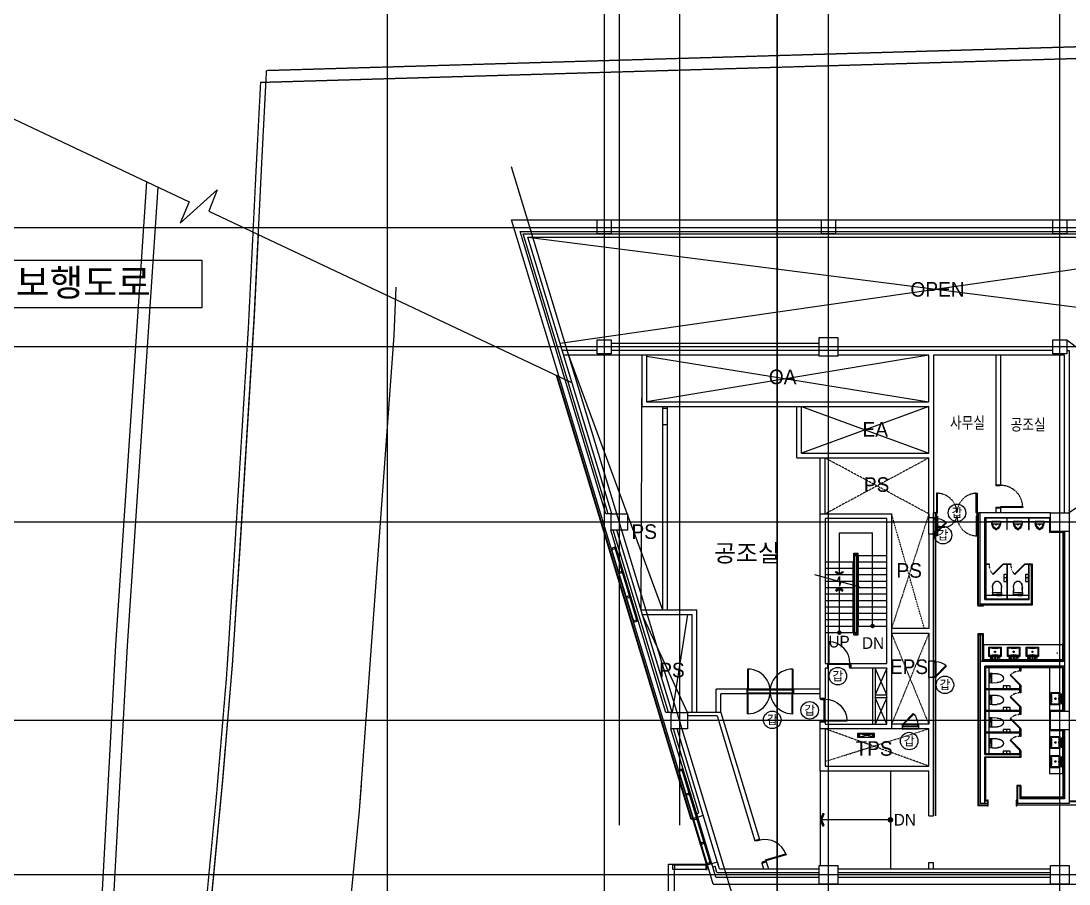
# Model space of a CAD drawing. Header units: metres. Extents: x 630750 to 860239, y 578133 to 726633.
# Drawn here: x 663824 to 708704, y 668810 to 705773 of the extents above; entities that cross this region are included whole.
import ezdxf
from ezdxf.enums import TextEntityAlignment as Align

# ---------------------------------------------------------------- set-up
doc = ezdxf.new("R2010")
doc.units = ezdxf.units.M
for name, pattern in [('DASHDOT', [25.4, 12.7, -6.35, 0, -6.35]), ('HID1', [0.375, 0.25, -0.125]), ('HIDDEN', [2, 1, -1]), ('HIDDEN-1', [1.4, 0.35, -0.7, 0.35]), ('SITE$0$ACAD$0$DASHED', [19.05, 12.7, -6.35]), ('SITE$0$PROPERTY', [37.5, 25, -2.5, 2.5, -2.5, 2.5, -2.5]), ('업무시설_xr-base$0$CONTINOUS', [0])]:
    doc.linetypes.add(name, pattern=pattern)
doc.layers.get('Defpoints').update_dxf_attribs({"color": 8})
doc.layers.add('A-CEN-1', color=1, linetype='Continuous', plot=False)
for name, color, linetype in [('A-CIRC', 6, 'Continuous'), ('A-CON', 2, 'Continuous'), ('A-DIM', 7, 'Continuous'), ('A-DOR', 4, 'Continuous'), ('A-ELE-9', 9, 'Continuous'), ('A-ETC-1', 7, 'Continuous'), ('A-ETC-ROAD-STRP', 251, 'Continuous'), ('A-HAT-1', 9, 'Continuous'), ('A-HAT-2', 8, 'Continuous'), ('A-STAIR', 4, 'Continuous'), ('A-STONE', 6, 'Continuous'), ('A-SYM1', 7, 'Continuous'), ('A-TXT', 3, 'Continuous'), ('A-TXT-M', 3, 'Continuous'), ('A-TXT-S', 3, 'Continuous'), ('A-WAL-BLK', 3, 'Continuous'), ('A-WAL-DW', 7, 'Continuous'), ('A-WALL-CONC', 2, 'Continuous'), ('A-WIN-GLASS', 4, 'Continuous'), ('AL', 4, 'Continuous'), ('CO-BATH', 6, 'Continuous'), ('DOR', 4, 'Continuous'), ('ELE9', 9, 'Continuous'), ('HYUN', 7, 'Continuous'), ('INT', 117, 'Continuous'), ('KUK-DOOR', 4, 'Continuous'), ('KUK-DOOR-FRAME', 4, 'Continuous'), ('KUK-TOILET-cubicle', 4, 'Continuous'), ('KUK-TOILET-equip', 5, 'Continuous'), ('KUK-TOILET-fu', 6, 'Continuous'), ('KUK-TOILET-wash', 6, 'Continuous'), ('KUK-WALL-DRYWALL', 4, 'Continuous'), ('KUK-WALL-FIN 1', 30, 'Continuous'), ('KUK-WALL-FIN2', 31, 'Continuous'), ('SITE$0$C-PROP', 72, 'SITE$0$ACAD$0$DASHED'), ('STL1', 4, 'Continuous'), ('z', 9, 'Continuous'), ('블럭', 7, 'Continuous'), ('통신트레이', 4, 'Continuous')]:
    doc.layers.add(name, color=color, linetype=linetype)
doc.layers.add('sol-land', color=8, linetype='Continuous', lineweight=25)
doc.styles.add('TEXT', font='')
doc.styles.add('돋움', font='')
doc.styles.get('TEXT').set_extended_font_data('DotumChe')
doc.styles.get('돋움').set_extended_font_data('Dotum')

# ---------------------------------------------------------------- blocks, each defined once
blk = doc.blocks.new('중간 단면 대지')
at = {"layer": 'A-ETC-ROAD-STRP', "ltscale": 1000}
for points in [[(878185, 348883), (874854, 349280), (876687, 366081), (877389, 382168), (878140, 395821), (879465, 415656)], [(878224, 349379), (875405, 349718), (877186, 366043), (877889, 382143), (878639, 395790), (879951, 415426)]]:
    blk.add_lwpolyline(points, dxfattribs=at)
at = {"layer": 'A-TXT-M'}
blk.add_lwpolyline([(866771, 412310), (881823, 412310), (881823, 410255), (866771, 410255)], close=True, dxfattribs=at)
at = {"layer": 'SITE$0$C-PROP', "color": 9, "linetype": 'SITE$0$PROPERTY'}
blk.add_lwpolyline([(940684, 422062), (884579, 420417), (884373, 416421), (884055, 409926), (883440, 399955), (883120, 394978), (882701, 390022), (882229, 385061), (881753, 380122), (881254, 375179), (880750, 370217), (880179, 365276), (879469, 359342), (878870, 354410), (878236, 349467), (877509, 344564), (876783, 339629), (927311, 324271)], dxfattribs=at)
at = {"layer": 'A-TXT-M', "style": '돋움'}
blk.add_text('20m 공공보행도로', height=1152, rotation=0, dxfattribs=at).set_placement((867611, 410767))
blk = doc.blocks.new('dor-1000x200conc')
at = {"layer": 'A-DOR'}
for p, q in [((30, 1140), (30, 200)), ((60, 1140), (30, 1140)), ((60, 1140), (60, 200)), ((30, 200), (60, 200))]:
    blk.add_line(p, q, dxfattribs=at)
for points in [[(0, 200), (0, 0), (30, 0), (30, 45), (45, 45), (45, 155), (30, 155), (30, 200)], [(1000, 200), (1000, 0), (970, 0), (970, 45), (955, 45), (955, 155), (970, 155), (970, 200)]]:
    blk.add_lwpolyline(points, close=True, dxfattribs=at)
blk.add_arc((30, 200), 940, 0, 88.1729, dxfattribs=at)
at = {"layer": 'DOR', "color": 9}
for points in [[(30, 200), (970, 200)], [(955, 155), (45, 155)]]:
    blk.add_lwpolyline(points, dxfattribs=at)
blk = doc.blocks.new('DOOR 01')
blk.add_lwpolyline([(-63, 1050, 0.387448), (-960, 150, 6.323281)], format="xyb")
for points in [[(-86, 150), (-86, 1050), (-40, 1050), (-40, 150)], [(-960, 150), (-960, 0), (-1000, 0), (-1000, 150)], [(0, 150), (0, 0), (-40, 0), (-40, 150)]]:
    blk.add_lwpolyline(points, close=True)
blk = doc.blocks.new('dor-700')
at = {"layer": 'A-DOR'}
for p, q in [((197, 553), (218, 574)), ((197, 553), (649, 102)), ((218, 574), (670, 123)), ((670, 123), (649, 102))]:
    blk.add_line(p, q, dxfattribs=at)
for points in [[(0, 123), (0, 3), (45, 3), (45, 78), (30, 78), (30, 123)], [(700, 123), (700, 3), (655, 3), (655, 78), (670, 78), (670, 123)]]:
    blk.add_lwpolyline(points, close=True, dxfattribs=at)
blk.add_arc((715, 104), 686, 139.1042, 178.3732, dxfattribs=at)
at = {"layer": 'DOR', "color": 9}
for points in [[(30, 123), (627, 123)], [(45, 78), (655, 78)], [(45, 3), (655, 3)]]:
    blk.add_lwpolyline(points, dxfattribs=at)
blk = doc.blocks.new('TO')
at = {"layer": 'KUK-TOILET-fu'}
for p, q in [((-380183, 185922), (-379979, 185866)), ((-380182, 185919), (-379978, 185863)), ((-379979, 185866), (-379857, 185829)), ((-379900, 185827), (-379953, 185654)), ((-379914, 185642), (-379857, 185829)), ((-379888, 185833), (-379859, 185825)), ((-380093, 185491), (-380293, 185558)), ((-380090, 185493), (-380290, 185560)), ((-380093, 185491), (-379971, 185454)), ((-380005, 185480), (-379953, 185654)), ((-379999, 185468), (-379970, 185459)), ((-379914, 185642), (-379971, 185454))]:
    blk.add_line(p, q, dxfattribs=at)
for centre, radius, start, end in [((-380366, 185779), 143, 163.12, 203.8257), ((-380364, 185778), 140, 163.12, 203.8257), ((-380366, 185779), 143, 122.4143, 163.12), ((-380364, 185778), 140, 122.4143, 163.12), ((-380304, 185682), 258, 87.3334, 122.4143), ((-380302, 185681), 255, 87.3334, 122.4143), ((-380316, 185437), 503, 74.6507, 87.3334), ((-380314, 185437), 500, 74.6507, 87.3334), ((-383595, 186759), 3736, 343.12, 345.9346), ((-379982, 185854), 13, 71.7775, 74.6507), ((-379980, 185853), 10, 345.9346, 74.6507), ((-379891, 185824), 10, 73.12, 163.12), ((-380261, 185825), 258, 203.8257, 238.9066), ((-380259, 185825), 255, 203.8257, 238.9066), ((-380134, 186035), 503, 238.9066, 251.5893), ((-380132, 186035), 500, 238.9066, 251.5893), ((-380089, 185504), 13, 251.5893, 254.4625), ((-380087, 185503), 10, 251.5893, 340.3054), ((-383595, 186759), 3736, 340.3054, 343.12), ((-379996, 185477), 10, 163.12, 253.12)]:
    blk.add_arc(centre, radius, start, end, dxfattribs=at)
blk = doc.blocks.new('TO2')
at = {"layer": 'KUK-TOILET-fu'}
for p, q in [((-383176, 186200), (-383176, 186580)), ((-383176, 186580), (-383107, 186573)), ((-383163, 186560), (-383176, 186560)), ((-383163, 186220), (-383163, 186560)), ((-383054, 186524), (-383087, 186524)), ((-383054, 186255), (-383087, 186255)), ((-383044, 186562), (-383067, 186562)), ((-383061, 186405), (-383061, 186375)), ((-383055, 186411), (-383052, 186411)), ((-383055, 186369), (-383052, 186369)), ((-383163, 186220), (-383176, 186220)), ((-383176, 186200), (-383107, 186206)), ((-383044, 186217), (-383067, 186217))]:
    blk.add_line(p, q, dxfattribs=at)
for centre, radius, start, end in [((-383127, 186222), 352, 33.7785, 86.7014), ((-383127, 186558), 352, 273.2986, 326.2215), ((-383067, 186542), 20, 90, 178.5039), ((-377227, 186505), 5860, 179.6271, 181.1233), ((-377227, 186275), 5860, 178.8767, 180.3729), ((-383055, 186405), 6, 90, 180), ((-383055, 186375), 6, 180, 270), ((-383054, 186424), 100, 70.2929, 90), ((-383054, 186355), 100, 270, 289.7071), ((-383052, 186390), 21, 270, 90), ((-383044, 186512), 50, 74.0732, 90), ((-383127, 186222), 315, 33.7785, 70.2929), ((-383127, 186558), 315, 289.7071, 326.2215), ((-382876, 186390), 13, 0, 33.7785), ((-382876, 186390), 13, 326.2215, 0), ((-382876, 186390), 50, 0, 33.7785), ((-382876, 186390), 50, 326.2215, 0), ((-383067, 186237), 20, 181.4961, 270), ((-383044, 186267), 50, 270, 285.9268)]:
    blk.add_arc(centre, radius, start, end, dxfattribs=at)
blk = doc.blocks.new('B-101')
at = {"layer": 'CO-BATH', "color": 251}
for p, q in [((-45, 0), (45, 0)), ((0, 45), (0, -45))]:
    blk.add_line(p, q, dxfattribs=at)
at = {"layer": 'CO-BATH'}
blk.add_lwpolyline([(10, 195), (262, 195), (262, -200), (-262, -200), (-262, 195), (-10, 195)], dxfattribs=at)
at = {"layer": 'CO-BATH', "color": 8}
blk.add_lwpolyline([(10, 165), (232, 165), (232, -170), (-232, -170), (-232, 165), (-10, 165)], dxfattribs=at)
for points in [[(-105, 250), (-205, 250), (-205, 270), (-105, 270)], [(-10, 265), (-10, 128), (10, 128), (10, 265)], [(105, 250), (205, 250), (205, 270), (105, 270)]]:
    blk.add_lwpolyline(points, close=True, dxfattribs=at)
for radius in [25, 20]:
    blk.add_circle((0, 0), radius, dxfattribs=at)
at = {"layer": 'CO-BATH', "color": 251}
for centre, radius, start, end in [((0, 1502), 1362, 260.174, 269.5794), ((-110, 260), 25, 203.5782, 156.4218), ((-110, 260), 22, 207.0357, 152.9643), ((0, 260), 25, 293.5782, 246.4218), ((0, 260), 22, 297.0357, 242.9643), ((0, 1502), 1362, 270.4206, 279.826), ((110, 260), 25, 23.5782, 336.4218), ((110, 260), 22, 27.0357, 332.9643), ((0, -1507), 1362, 80.174, 99.826)]:
    blk.add_arc(centre, radius, start, end, dxfattribs=at)
at = {"layer": 'CO-BATH', "color": 8}
for centre, start, end in [((-110, 260), 199.4712, 160.5288), ((0, 260), 289.4712, 250.5288), ((110, 260), 19.4712, 340.5288)]:
    blk.add_arc(centre, 30, start, end, dxfattribs=at)
blk = doc.blocks.new('door_1800_3')
at = {"layer": 'A-DOR'}
for p, q in [((754409, 467845), (754409, 466990)), ((754439, 467845), (754439, 466990)), ((756319, 467845), (756319, 466990)), ((756349, 467845), (756349, 466990)), ((754409, 466990), (754439, 466990)), ((754409, 466790), (754439, 466790)), ((754409, 465935), (754409, 466790)), ((754439, 465935), (754439, 466790)), ((756319, 466990), (756349, 466990)), ((756319, 465935), (756319, 466790)), ((756319, 466790), (756349, 466790)), ((756349, 465935), (756349, 466790))]:
    blk.add_line(p, q, dxfattribs=at)
for points in [[(754379, 466990), (754379, 466790), (754409, 466790), (754409, 466835), (754424, 466835), (754424, 466945), (754409, 466945), (754409, 466990)], [(756379, 466990), (756379, 466790), (756349, 466790), (756349, 466835), (756334, 466835), (756334, 466945), (756349, 466945), (756349, 466990)]]:
    blk.add_lwpolyline(points, close=True, dxfattribs=at)
for centre, start, end in [((754424, 466890), 269.1, 90.9), ((756334, 466890), 89.1, 270.9)]:
    blk.add_arc(centre, 955, start, end, dxfattribs=at)
at = {"layer": 'ELE9'}
for p, q in [((756349, 466945), (754409, 466945)), ((754409, 466835), (756349, 466835))]:
    blk.add_line(p, q, dxfattribs=at)

msp = doc.modelspace()

# ---------------------------------------------------------------- hatches: boundary and pattern name
at = {"layer": 'A-ETC-1'}
msp.add_hatch(color=256, dxfattribs=at).paths.add_polyline_path([(698162.4, 671290.9), (698212.5, 671311), (698112.6, 671560.9), (698212.5, 671810.8), (698162.4, 671830.9), (698054.4, 671560.9)])
at = {"layer": 'A-SYM1'}
for points in [[(698703.1, 682145.6), (698729.8, 682191.8), (698868.3, 682111.8), (699006.9, 682191.8), (699033.6, 682145.6), (698868.3, 682050.2)], [(698703.1, 681404.8), (698729.8, 681358.6), (698868.3, 681438.6), (699006.9, 681358.6), (699033.6, 681404.8), (698868.3, 681500.2)]]:
    msp.add_hatch(color=7, dxfattribs=at).paths.add_polyline_path(points)
h = msp.add_hatch(color=7, dxfattribs=at)
edge = h.paths.add_edge_path()
edge.add_arc((700290.4, 679860.2), 96, 450, 630)
edge.add_arc((700290.4, 679860.2), 96, 630, 810)
h = msp.add_hatch(color=7, dxfattribs=at)
edge = h.paths.add_edge_path()
edge.add_arc((698868.3, 679575.2), 96, 450, 630)
edge.add_arc((698868.3, 679575.2), 96, 630, 810)

# ---------------------------------------------------------------- linework, layer by layer
at = {"layer": 'A-CEN-1', "linetype": 'Continuous'}
for p, q in [((679504.4, 706258.8, 0), (679504.4, 627125.8, 0)), ((688804.4, 706258.8, 0), (688804.4, 632129.2, 0)), ((689442.5, 706258.8, 0), (689442.5, 671328.7, 0)), ((692021.7, 706258.8, 0), (692021.7, 671328.7, 0)), ((696204.4, 706258.8, 0), (696204.4, 636401.2, 0)), ((684820.9, 699540.9, 0), (695233.8, 665224.8, 0)), ((795684.4, 691810.2, 0), (657202.6, 691810.2, 0)), ((795684.4, 684310.2, 0), (657202.6, 684310.2, 0)), ((795684.4, 675810.2, 0), (657202.6, 675810.2, 0)), ((795684.4, 669210.2, 0), (657202.6, 669210.2, 0))]:
    msp.add_line(p, q, dxfattribs=at)
at = {"layer": 'A-CEN-1', "linetype": 'Continuous', "ltscale": 0.1}
for p, q in [((696204.4, 666210.3, 0), (696204.4, 706258.9, 0)), ((698404.4, 666210.2, 0), (698404.4, 706258.8, 0)), ((708304.4, 666210.3, 0), (708304.4, 706258.8, 0)), ((727704.4, 696910.2, 0), (657202.6, 696910.2, 0))]:
    msp.add_line(p, q, dxfattribs=at)
at = {"layer": 'A-CIRC'}
for p, q in [((698054.4, 673660.2, 0), (698054.4, 669610.2, 0)), ((701054.4, 673660.2, 0), (701054.4, 669460.2, 0))]:
    msp.add_line(p, q, dxfattribs=at)
at = {"layer": 'A-CON', "ltscale": 3}
for p, q in [((692613.4, 671622.5, 0), (684833.8, 697260.2, 0)), ((688866.2, 684660.3, 0), (685194.6, 696760.2, 0)), ((689092.5, 684660.3, 0), (688866.2, 684660.3, 0)), ((691445.4, 676160.3, 0), (689078.6, 683960.3, 0)), ((689092.5, 683960.3, 0), (689078.6, 683960.3, 0)), ((691671.7, 676160.3, 0), (691445.4, 676160.3, 0)), ((692804.8, 671680.5, 0), (691657.8, 675460.3, 0)), ((691657.8, 675460.3, 0), (691671.7, 675460.3, 0)), ((693409.7, 669687, 0), (693218.3, 669628.9, 0)), ((693466.8, 668810.2, 0), (693218.3, 669628.9, 0)), ((693584.7, 669110.2, 0), (693409.7, 669687, 0))]:
    msp.add_line(p, q, dxfattribs=at)
at = {"layer": 'A-CON'}
msp.add_line((692613.4, 671622.5, 0), (692804.8, 671680.5, 0), dxfattribs=at)
at = {"layer": 'A-CON', "elevation": 0}
for points in [[(688504.4, 697260.2), (689104.4, 697260.2), (689104.4, 696660.2), (688504.4, 696660.2)], [(698104.4, 697260.2), (698704.4, 697260.2), (698704.4, 696660.2), (698104.4, 696660.2)], [(708004.4, 697260.2), (708604.4, 697260.2), (708604.4, 696660.2), (708004.4, 696660.2)], [(688504.4, 692110.2), (689104.4, 692110.2), (689104.4, 691510.2), (688504.4, 691510.2)], [(698004.4, 692210.2), (698804.4, 692210.2), (698804.4, 691410.2), (698004.4, 691410.2)], [(708004.4, 692110.2), (708604.4, 692110.2), (708604.4, 691510.2), (708004.4, 691510.2)], [(689092.5, 684660.3), (689792.5, 684660.3), (689792.5, 683960.3), (689092.5, 683960.3)], [(707904.4, 684710.2), (708704.4, 684710.2), (708704.4, 683910.2), (707904.4, 683910.2)], [(691671.7, 676160.3), (692371.7, 676160.3), (692371.7, 675460.3), (691671.7, 675460.3)], [(707904.4, 676210.2), (708704.4, 676210.2), (708704.4, 675410.2), (707904.4, 675410.2)], [(698004.4, 669610.2), (698804.4, 669610.2), (698804.4, 668810.2), (698004.4, 668810.2)], [(707904.4, 669610.2), (708704.4, 669610.2), (708704.4, 668810.2), (707904.4, 668810.2)]]:
    msp.add_lwpolyline(points, close=True, dxfattribs=at)
at = {"layer": 'A-DIM', "elevation": 0}
msp.add_lwpolyline([(638250, 713518.2), (671021.4, 698027.4), (670646.6, 697115.1), (672227.8, 698547.1), (671864.7, 697628.8), (687368.2, 690300.4)], dxfattribs=at)
at = {"layer": 'A-ELE-9'}
for p, q in [((702704.4, 683796.2), (702704.4, 684496.2)), ((702704.4, 678360.2, 0), (702704.4, 677660.2, 0)), ((702704.4, 677660.2), (702704.4, 678360.2)), ((696874.4, 677160.2, 0), (694934.4, 677160.2, 0)), ((696874.4, 676960.2, 0), (694934.4, 676960.2, 0)), ((701554.4, 675460.2), (702254.4, 675460.2)), ((693700.2, 669590.5, 0), (693044, 671753.1, 0))]:
    msp.add_line(p, q, dxfattribs=at)
at = {"layer": 'A-ETC-1'}
msp.add_line((701054.4, 671560.2, 0), (698054.4, 671560.2, 0), dxfattribs=at)
at = {"layer": 'A-ETC-1', "elevation": 0}
msp.add_lwpolyline([(698162.4, 671290.2), (698212.5, 671310.3), (698112.6, 671560.2), (698212.5, 671810.2), (698162.4, 671830.2), (698054.4, 671560.2)], close=True, dxfattribs=at)
at = {"layer": 'A-ETC-1', "const_width": 120, "elevation": 0}
msp.add_lwpolyline([(701045.9, 671619.6, 1), (701062.9, 671500.8, 1)], format="xyb", close=True, dxfattribs=at)
at = {"layer": 'A-HAT-1', "color": 8}
for p, q in [((685531.7, 696510.2, 0), (718480.4, 692310.2, 0)), ((718480.4, 696510.2, 0), (686912.3, 691960.2, 0)), ((708604.4, 692110.2, 0), (718454.4, 684710.2, 0)), ((698004.4, 691960.2, 0), (689104.4, 691960.2, 0)), ((718454.4, 691310.2, 0), (708704.4, 684710.2, 0)), ((700904.4, 678060.3, 0), (700404.4, 676920.3, 0)), ((700904.4, 676920.3, 0), (700404.4, 678060.3, 0)), ((700904.4, 676800.3, 0), (700404.4, 675660.3, 0)), ((700904.4, 675660.3, 0), (700404.4, 676800.3, 0))]:
    msp.add_line(p, q, dxfattribs=at)
at = {"layer": 'A-HAT-1', "ltscale": 3}
for p, q in [((702704.4, 691460.2, 0), (690604.4, 689460.2, 0)), ((690604.4, 691410.2, 0), (702704.4, 689460.2, 0)), ((702704.4, 689260.2, 0), (697254.6, 687260.2, 0)), ((697254.6, 689260.2, 0), (702704.4, 687260.2, 0))]:
    msp.add_line(p, q, dxfattribs=at)
at = {"layer": 'A-HAT-1', "color": 8, "linetype": 'HIDDEN-1'}
for p, q in [((702704.4, 687060.2, 0), (698254.4, 684660.2, 0)), ((702704.4, 684660.2, 0), (698254.4, 687060.2, 0)), ((702704.4, 673860.2, 0), (698254.4, 675460.2, 0)), ((698254.4, 674060.2, 0), (702704.4, 675460.2, 0))]:
    msp.add_line(p, q, dxfattribs=at)
at = {"layer": 'A-HAT-1', "color": 8, "elevation": 0}
for points in [[(687272.9, 691460.2), (691292.5, 680560.3)], [(690404.4, 691460.2), (690371.5, 680560.3)], [(692371.7, 676160.3), (690432.2, 680360.3)], [(692371.7, 680360.3), (691706.7, 676160.3)]]:
    msp.add_lwpolyline(points, dxfattribs=at)
at = {"layer": 'A-HAT-1', "color": 8, "linetype": 'HIDDEN-1', "elevation": 0}
for points in [[(702704.4, 684660.2), (701104.4, 679760.2)], [(702504.4, 679760.2), (701104.4, 684660.2)], [(702704.4, 679560.2), (701104.4, 675660.2)], [(702704.4, 675660.2), (701104.4, 679560.2)]]:
    msp.add_lwpolyline(points, dxfattribs=at)
at = {"layer": 'A-STAIR'}
for p, q in [((699484.3, 682985.2, 0), (699674.3, 682985.2, 0)), ((699484.3, 679485.2, 0), (699484.3, 682985.2, 0)), ((699534.3, 682935.2, 0), (699624.3, 682935.2, 0)), ((699534.3, 679535.2, 0), (699534.3, 682935.2, 0)), ((699534.3, 682885.2, 0), (699624.3, 682885.2, 0)), ((699624.3, 679535.2, 0), (699624.3, 682935.2, 0)), ((699674.3, 679485.2, 0), (699674.3, 682985.2, 0)), ((699674.3, 682885.2, 0), (700886.4, 682885.2, 0)), ((699694.3, 679860.2, 0), (699694.3, 682885.2, 0)), ((698272.4, 682610.2, 0), (699484.3, 682610.2, 0)), ((698272.4, 682335.2, 0), (699464.3, 682335.2, 0)), ((699464.3, 679585.2, 0), (699464.3, 682610.2, 0)), ((699694.3, 682610.2, 0), (700886.4, 682610.2, 0)), ((699694.3, 682335.2, 0), (700886.4, 682335.2, 0)), ((698272.4, 682060.2, 0), (699464.3, 682060.2, 0)), ((698272.4, 681785.2, 0), (699464.3, 681785.2, 0)), ((699694.3, 682060.2, 0), (700886.4, 682060.2, 0)), ((699694.3, 681785.2, 0), (700886.4, 681785.2, 0)), ((698272.4, 681510.2, 0), (699464.3, 681510.2, 0)), ((699694.3, 681510.2, 0), (700886.4, 681510.2, 0)), ((698272.4, 681235.2, 0), (699464.3, 681235.2, 0)), ((698272.4, 680960.2, 0), (699464.3, 680960.2, 0)), ((699694.3, 681235.2, 0), (700886.4, 681235.2, 0)), ((699694.3, 680960.2, 0), (700886.4, 680960.2, 0)), ((698272.4, 680685.2, 0), (699464.3, 680685.2, 0)), ((698272.4, 680410.2, 0), (699464.3, 680410.2, 0)), ((699694.3, 680685.2, 0), (700886.4, 680685.2, 0)), ((699694.3, 680410.2, 0), (700886.4, 680410.2, 0)), ((698272.4, 680135.2, 0), (699464.3, 680135.2, 0)), ((699694.3, 680135.2, 0), (700886.4, 680135.2, 0)), ((698272.4, 679860.2, 0), (699464.3, 679860.2, 0)), ((698272.4, 679585.2, 0), (699464.3, 679585.2, 0)), ((699464.3, 679585.2, 0), (699484.3, 679585.2, 0)), ((699484.3, 679485.2, 0), (699674.3, 679485.2, 0)), ((699534.3, 679585.2, 0), (699624.3, 679585.2, 0)), ((699534.3, 679535.2, 0), (699624.3, 679535.2, 0)), ((699674.3, 679860.2, 0), (699694.3, 679860.2, 0)), ((699694.3, 679860.2, 0), (700886.4, 679860.2, 0))]:
    msp.add_line(p, q, dxfattribs=at)
at = {"layer": 'A-STONE', "ltscale": 3}
for p, q in [((692523.5, 671574.3, 0), (686753, 690591.2, 0)), ((692543.5, 671611.7, 0), (686789.6, 690573.9, 0)), ((692614.4, 671601.9, 0), (692523.5, 671574.3, 0)), ((692605.7, 671630.6, 0), (692543.5, 671611.7, 0)), ((692614.4, 671601.9, 0), (692605.7, 671630.6, 0))]:
    msp.add_line(p, q, dxfattribs=at)
at = {"layer": 'A-SYM1', "color": 7}
for p, q in [((698868.3, 682050.2, 0), (698868.4, 683855.2, 0)), ((698868.4, 683855.2, 0), (700290.4, 683855.2, 0)), ((700290.4, 679860.2, 0), (700290.4, 683855.2, 0)), ((698868.3, 679575.2, 0), (698868.3, 681500.2, 0))]:
    msp.add_line(p, q, dxfattribs=at)
at = {"layer": 'A-SYM1', "color": 7, "elevation": 0}
for points in [[(698729.8, 682191.8), (698868.3, 682111.8), (699006.9, 682191.8), (699033.6, 682145.6), (698868.3, 682050.2), (698703.1, 682145.6)], [(698729.8, 681358.6), (698868.3, 681438.6), (699006.9, 681358.6), (699033.6, 681404.8), (698868.3, 681500.2), (698703.1, 681404.8)]]:
    msp.add_lwpolyline(points, close=True, dxfattribs=at)
msp.add_lwpolyline([(697798.8, 682061.8), (698792.7, 681795.5), (698868.3, 681983.9), (698868.3, 681566.6), (698943.9, 681755), (699711.7, 681549.2)], dxfattribs=at)
at = {"layer": 'A-WAL-BLK'}
for p, q in [((685329.4, 696660.2, 0), (717904.4, 696660.2, 0)), ((688970.7, 684660.3, 0), (685329.4, 696660.2, 0)), ((685531.7, 696510.2, 0), (718604.4, 696510.2, 0)), ((689127.4, 684660.3, 0), (685531.7, 696510.2, 0)), ((688504.4, 691660.2, 0), (687003.4, 691660.2, 0)), ((708004.4, 691660.2, 0), (689104.4, 691660.2, 0)), ((708604.4, 691660.2, 0), (708704.4, 691660.2, 0)), ((708704.4, 691660.2, 0), (708704.4, 684710.2, 0)), ((698004.4, 691460.2, 0), (687064, 691460.2, 0)), ((690404.4, 691460.2, 0), (690404.4, 689260.2, 0)), ((690604.4, 691460.2, 0), (690604.4, 689460.2, 0)), ((702704.4, 691460.2, 0), (698804.4, 691460.2, 0)), ((702704.4, 689460.2, 0), (702704.4, 691460.2, 0)), ((702704.4, 689460.2, 0), (702704.4, 691460.2, 0)), ((702904.4, 691460.2, 0), (702904.4, 684710.2, 0)), ((708504.4, 691460.2, 0), (702904.4, 691460.2, 0)), ((702904.4, 691460.2, 0), (702904.4, 684710.2, 0)), ((705584.4, 686260.2, 0), (705584.4, 691460.2, 0)), ((705584.4, 686260.2, 0), (705584.4, 691460.2, 0)), ((705784.4, 685910.2, 0), (705784.4, 691460.2, 0)), ((705784.4, 685910.2, 0), (705784.4, 691460.2, 0)), ((708504.4, 684710.2, 0), (708504.4, 691460.2, 0)), ((690604.4, 689460.2, 0), (702704.4, 689460.2, 0)), ((690404.4, 689260.2, 0), (702704.4, 689260.2, 0)), ((691292.5, 689260.2, 0), (691292.5, 680560.3, 0)), ((691492.5, 689177.8, 0), (691292.5, 689177.8, 0)), ((691492.5, 689260.2, 0), (691492.5, 683960.3, 0)), ((697054.6, 687060.2, 0), (697054.6, 689260.2, 0)), ((697254.6, 687260.2, 0), (697254.6, 689260.2, 0)), ((702704.4, 687260.2, 0), (702704.4, 689260.2, 0)), ((702704.4, 687260.2, 0), (702704.4, 689260.2, 0)), ((691492.5, 688477.8, 0), (691292.5, 688477.8, 0)), ((697254.6, 687260.2, 0), (702704.4, 687260.2, 0)), ((697054.6, 687060.2, 0), (702704.4, 687060.2, 0)), ((698054.4, 684660.2, 0), (698054.4, 687060.2, 0)), ((698254.4, 684660.2, 0), (698254.4, 687060.2, 0)), ((702704.4, 684510.2, 0), (702704.4, 687060.2, 0)), ((702704.4, 684510.2, 0), (702704.4, 687060.2, 0)), ((705584.4, 685870.2, 0), (705584.4, 686260.2, 0)), ((705584.4, 685870.2, 0), (705584.4, 686260.2, 0)), ((705584.4, 684710.2, 0), (705584.4, 684950.2, 0)), ((705584.4, 684710.2, 0), (705584.4, 684940.2, 0)), ((705784.4, 684710.2, 0), (705784.4, 684940.2, 0)), ((702704.4, 684660.2, 0), (702704.4, 684496.2, 0)), ((702904.4, 684496.2, 0), (702904.4, 684710.2, 0)), ((707904.4, 684710.2, 0), (704829.4, 684710.2)), ((704904.4, 680790.2), (704904.4, 684710.2)), ((705104.4, 684510.2, 0), (707904.4, 684510.2, 0)), ((705104.4, 680990.2), (705104.4, 684510.2)), ((691549.9, 676160.3, 0), (689183.1, 683960.3, 0)), ((691706.7, 676160.3, 0), (689339.8, 683960.3, 0)), ((691492.5, 683960.3, 0), (691492.5, 680560.3, 0)), ((702704.4, 683796.2, 0), (702704.4, 679760.2, 0)), ((702904.4, 678360.2, 0), (702904.4, 683796.2, 0)), ((708504.4, 683910.2, 0), (708504.4, 678340.3, 0)), ((708704.4, 683910.2, 0), (708704.4, 676210.2, 0)), ((706994.4, 680990.2), (706994.4, 682490.2)), ((706994.4, 682490.2), (707094.4, 682490.2)), ((707094.4, 680790.2), (707094.4, 682490.2)), ((705104.4, 680990.2), (706994.4, 680990.2)), ((690371.5, 680560.3, 0), (692771.7, 680560.3, 0)), ((692771.7, 676160.3, 0), (692771.7, 680560.3, 0)), ((707094.4, 680790.2), (704904.4, 680790.2)), ((690432.2, 680360.3, 0), (692571.7, 680360.3, 0)), ((692571.7, 676160.3, 0), (692571.7, 680360.3, 0)), ((702704.4, 679760.2, 0), (701104.4, 679760.2, 0)), ((701104.4, 679560.2, 0), (702704.4, 679560.2, 0)), ((702704.4, 679560.2, 0), (702704.4, 678360.2, 0)), ((704904.4, 679500.2), (704904.4, 672260.2)), ((705004.4, 679500.2), (704904.4, 679500.2)), ((705004.4, 679500.2), (704904.4, 679500.2)), ((705004.4, 678340.3), (705004.4, 679500.2)), ((702904.4, 678360.2, 0), (702704.4, 678360.2, 0)), ((708504.4, 678340.3), (704904.4, 678340.3)), ((705104.4, 674355.3), (705104.4, 678140.3)), ((708504.4, 678140.3), (705104.4, 678140.3)), ((708504.4, 678340.3, 0), (708504.4, 676210.2, 0)), ((702704.4, 677660.2, 0), (702704.4, 675660.2, 0)), ((702904.4, 677660.2, 0), (702704.4, 677660.2, 0)), ((702904.4, 671735.2, 0), (702904.4, 677660.2, 0)), ((692856.9, 671853.1, 0), (691762.3, 675460.3, 0)), ((693044, 671753.1, 0), (691919.1, 675460.3, 0)), ((698054.4, 673660.2, 0), (698054.4, 675460.2, 0)), ((698054.4, 673660.2, 0), (698054.4, 675460.2, 0)), ((698254.4, 675460.2, 0), (698254.4, 673860.2, 0)), ((698254.4, 675460.2, 0), (698254.4, 673860.2, 0)), ((702704.4, 675660.2, 0), (701104.4, 675660.2, 0)), ((702704.4, 675660.2), (701104.4, 675660.2)), ((702704.4, 675460.2, 0), (701104.4, 675460.2, 0)), ((702704.4, 675460.2), (701104.4, 675460.2)), ((702704.4, 673860.2, 0), (702704.4, 675460.2, 0)), ((708504.4, 675410.2, 0), (708504.4, 672460.2, 0)), ((708704.4, 675410.2, 0), (708704.4, 672260.2, 0)), ((705104.4, 674355.3), (706604.4, 674355.3)), ((705104.4, 672260.2), (705104.4, 674255.3)), ((705104.4, 674255.3), (706604.4, 674255.3)), ((706604.4, 674355.3), (706604.4, 674255.3)), ((698054.4, 673660.2, 0), (700829.4, 673660.2, 0)), ((698254.4, 673860.2, 0), (700829.4, 673860.2, 0)), ((700829.4, 673860.2, 0), (702704.4, 673860.2, 0)), ((700829.4, 673660.2, 0), (702704.4, 673660.2, 0)), ((702704.4, 671735.2, 0), (702704.4, 673660.2, 0)), ((706504.4, 672995.3), (706504.4, 672260.2)), ((706604.4, 672995.3), (706504.4, 672995.3)), ((706604.4, 672995.3), (706604.4, 672460.2)), ((705214.4, 672360.2), (705104.4, 672360.2)), ((708504.4, 672460.2), (706604.4, 672460.2)), ((705214.4, 672260.2), (704904.4, 672260.2)), ((708704.4, 672260.2), (706504.4, 672260.2)), ((692761.2, 671824.1, 0), (692856.9, 671853.1, 0)), ((692804.8, 671680.5, 0), (693044, 671753.1, 0)), ((702703.8, 671735.2, 0), (702904.4, 671735.2, 0)), ((693409.7, 669687, 0), (693649, 669759.6, 0)), ((693739.8, 669460.2, 0), (693649, 669759.6, 0)), ((702703.8, 669735.2, 0), (702904.4, 669735.2, 0)), ((702704.4, 669460.2, 0), (702704.4, 669735.2, 0)), ((702904.4, 669460.2, 0), (702904.4, 669735.2, 0)), ((693453.3, 669543.5, 0), (693549, 669572.5, 0)), ((693628.6, 669310.2, 0), (693549, 669572.5, 0)), ((693628.5, 669310.2, 0), (698004.4, 669310.2, 0)), ((693739.8, 669460.2, 0), (698004.4, 669460.2, 0)), ((698804.4, 669460.2, 0), (707904.4, 669460.2, 0)), ((698804.4, 669310.2, 0), (707904.4, 669310.2, 0))]:
    msp.add_line(p, q, dxfattribs=at)
for points in [[(702904.4, 684496.2), (702704.4, 684496.2)], [(703004.4, 684710.2), (702904.4, 684710.2)], [(702904.4, 683796.2), (702704.4, 683796.2)], [(701554.4, 675660.2), (701554.4, 675460.2)], [(702254.4, 675660.2), (702254.4, 675460.2)]]:
    msp.add_lwpolyline(points, dxfattribs=at)
at = {"layer": 'A-WAL-DW'}
for p, q in [((700284.4, 678060.3, 0), (700284.4, 675660.3, 0)), ((700404.4, 678060.3, 0), (700404.4, 675660.3, 0)), ((700404.4, 676920.3, 0), (700904.4, 676920.3, 0)), ((700404.4, 676800.3, 0), (700904.4, 676800.3, 0)), ((693796.7, 676160.3, 0), (692371.7, 676160.3, 0)), ((693633.2, 676010.3, 0), (692371.7, 676010.3, 0)), ((693633.2, 676010.3, 0), (695255.4, 670664.5, 0)), ((693796.7, 676160.3, 0), (695446.8, 670722.6, 0)), ((695446.8, 670722.6, 0), (695255.4, 670664.5, 0)), ((695737.2, 669765.6, 0), (695545.8, 669707.6, 0)), ((695545.8, 669707.6, 0), (695620.8, 669460.2, 0)), ((695737.2, 669765.6, 0), (695829.8, 669460.2, 0))]:
    msp.add_line(p, q, dxfattribs=at)
at = {"layer": 'A-WALL-CONC'}
for p, q in [((684833.8, 697260.2, 0), (717904.4, 697260.2, 0)), ((685194.6, 696760.2, 0), (717904.4, 696760.2, 0)), ((693466.8, 668810.2, 0), (717904.4, 668810.2, 0)), ((693584.7, 669110.2, 0), (698004.4, 669110.2, 0)), ((698804.4, 669110.2, 0), (707904.4, 669110.2, 0))]:
    msp.add_line(p, q, dxfattribs=at)
at = {"layer": 'A-WALL-CONC', "elevation": 0}
msp.add_lwpolyline([(698054.4, 675760.2), (698254.4, 675760.2), (698254.4, 675660.2), (700904.4, 675660.2), (700904.4, 678060.2), (699354.4, 678060.2), (699354.4, 678260.2), (700904.4, 678260.2), (700904.4, 684460.2), (698254.4, 684460.2), (698254.4, 678260.2), (698354.4, 678260.2), (698354.4, 678060.2), (698254.4, 678060.2), (698254.4, 676760.2), (698054.4, 676760.2), (698054.4, 684660.2), (701104.4, 684660.2), (701104.4, 675460.2), (698054.4, 675460.2), (698054.4, 675760.2)], dxfattribs=at)
at = {"layer": 'A-WIN-GLASS'}
for p, q in [((689248.4, 683230.5, 0), (689104.8, 683186.9, 0)), ((689104.8, 683186.9, 0), (690064.2, 680027.2, 0)), ((690207.2, 680070.6, 0), (689248.4, 683230.5, 0)), ((690063.7, 680027, 0), (690207.8, 680070.7, 0)), ((692622.1, 671593.7, 0), (692599.1, 671586.8, 0)), ((693183.8, 669660, 0), (692599.1, 671586.8, 0)), ((693206.8, 669667, 0), (692622.1, 671593.7, 0)), ((691774.4, 669660.2, 0), (693184.4, 669660.2, 0)), ((691774.4, 669636.2, 0), (691774.4, 669660.2, 0)), ((691774.4, 669636.2, 0), (693184.4, 669636.2, 0)), ((693206.8, 669667, 0), (693183.8, 669660, 0)), ((693184.4, 669636.2, 0), (693184.4, 669660.2, 0))]:
    msp.add_line(p, q, dxfattribs=at)
at = {"layer": 'A-WIN-GLASS', "color": 9}
for p, q in [((693443.6, 669575.3, 0), (692822.2, 671623.1, 0)), ((693154.4, 669436.2, 0), (691811.9, 669436.2, 0))]:
    msp.add_line(p, q, dxfattribs=at)
at = {"layer": 'A-WIN-GLASS', "elevation": 0}
for points in [[(689248.4, 683230.5), (689104.8, 683186.9), (689119.4, 683139.1), (689262.9, 683182.6)], [(689560.5, 682201.8), (689417, 682158.2), (689431.5, 682110.4), (689575.1, 682154)], [(689879.9, 681149.2), (689736.4, 681105.6), (689750.9, 681057.8), (689894.5, 681101.3)], [(690193.3, 680118.6), (690049.7, 680075), (690064.2, 680027.2), (690207.8, 680070.7)], [(692129, 673735.5), (691985.4, 673692), (691999.9, 673644.1), (692143.5, 673687.7)], [(692441.1, 672706.9), (692297.6, 672663.3), (692312.1, 672615.5), (692455.6, 672659)], [(692822.2, 671623.1), (692804.8, 671680.5), (692613.4, 671622.5), (692630.8, 671565)], [(692760.5, 671654.3), (692617, 671610.7), (692631.5, 671562.9), (692775, 671606.4)], [(693141.6, 670570.5), (693124.2, 670627.9), (692932.8, 670569.8), (692950.2, 670512.4)], [(693079.9, 670601.6), (692936.4, 670558.1), (692950.9, 670510.2), (693094.4, 670553.8)], [(691736.9, 669436.2), (691736.9, 669636.2), (691811.9, 669636.2), (691811.9, 669436.2)], [(693214.4, 669636.2), (693154.4, 669636.2), (693154.4, 669436.2), (693214.4, 669436.2)], [(693406.9, 669696.4), (693389.4, 669753.8), (693198.1, 669695.7), (693215.5, 669638.3)], [(693343, 669734.5), (693199.5, 669690.9), (693214, 669643.1), (693357.6, 669686.6)]]:
    msp.add_lwpolyline(points, close=True, dxfattribs=at)
msp.add_lwpolyline([(692129, 673735.5), (691985.4, 673692), (693214, 669643.1), (693357.6, 669686.6), (692129, 673735.5)], dxfattribs=at)
at = {"layer": 'AL'}
msp.add_line((691811.9, 668505.7, 0), (691811.9, 669436.2, 0), dxfattribs=at)
at = {"layer": 'Defpoints'}
for p, q in [((706061.9, 684330.2), (706036.9, 684330.2)), ((706991.9, 684330.2), (706966.9, 684330.2))]:
    msp.add_line(p, q, dxfattribs=at)
at = {"layer": 'INT', "linetype": 'HID1', "ltscale": 3}
msp.add_line((705104.4, 680990.2), (705104.4, 682450.2), dxfattribs=at)
msp.add_arc((708070.5, 678688.3, 0), 134.9, 0.00991, 26.00462, dxfattribs=at)
at = {"layer": 'KUK-DOOR'}
for points in [[(703034.4, 685545.2), (703034.4, 684710.2), (703074.4, 684710.2), (703074.4, 685545.2)], [(704774.4, 685545.2), (704774.4, 684710.2), (704734.4, 684710.2), (704734.4, 685545.2)], [(703034.4, 683725.2), (703034.4, 684560.2), (703074.4, 684560.2), (703074.4, 683725.2)], [(704774.4, 683725.2), (704774.4, 684560.2), (704734.4, 684560.2), (704734.4, 683725.2)], [(705460.1, 682065.9), (705884.4, 682490.2), (705863.2, 682511.4), (705438.9, 682087.2)], [(706390.1, 682065.9), (706814.4, 682490.2), (706793.2, 682511.4), (706368.9, 682087.2)], [(706180.1, 677749.5), (706604.4, 677325.3), (706625.6, 677346.5), (706201.3, 677770.8)], [(706180.1, 676819.5), (706604.4, 676395.3), (706625.6, 676416.5), (706201.3, 676840.8)], [(706180.1, 675889.5), (706604.4, 675465.3), (706625.6, 675486.5), (706201.3, 675910.8)], [(706180.1, 674959.5), (706604.4, 674535.3), (706625.6, 674556.5), (706201.3, 674980.8)]]:
    msp.add_lwpolyline(points, close=True, dxfattribs=at)
at = {"layer": 'KUK-DOOR', "elevation": 0}
msp.add_lwpolyline([(706719.4, 684940.2), (705784.4, 684940.2), (705784.4, 684980.2), (706719.4, 684980.2)], close=True, dxfattribs=at)
at = {"layer": 'KUK-DOOR', "color": 1, "linetype": 'DASHDOT'}
for centre, radius, start, end in [((705784.8, 684944.9, 0), 935.3, 2.1633, 90.02212), ((703045.9, 684686.9), 858.8, 1.55624, 88.09962), ((704762.9, 684686.9), 858.8, 91.90038, 178.44376), ((703344.8, 684665.5), 569.4, 241.6422, 349.34066), ((704762.9, 684583.6), 858.8, 181.55624, 268.09962)]:
    msp.add_arc(centre, radius, start, end, dxfattribs=at)
at = {"layer": 'KUK-DOOR', "color": 1, "linetype": 'DASHDOT', "ltscale": 0.3}
for centre, start, end in [((705832.4, 682469.2), 177.80067, 224.15076), ((706762.4, 682469.2), 177.80067, 224.15076), ((706583.3, 677377.3), 87.80067, 134.15076), ((706583.3, 676447.3), 87.80067, 134.15076), ((706583.3, 675517.3), 87.80067, 134.15076), ((706583.3, 674587.3), 87.80067, 134.15076)]:
    msp.add_arc(centre, 548.4, start, end, dxfattribs=at)
at = {"layer": 'KUK-DOOR-FRAME', "elevation": 0}
for points in [[(705784.4, 685880.2), (705742.4, 685880.2), (705742.4, 685870.2), (705584.4, 685870.2), (705584.4, 685910.2), (705784.4, 685910.2), (705784.4, 685880.2)], [(705784.4, 684910.2), (705584.4, 684910.2), (705584.4, 684950.2), (705742.4, 684950.2), (705742.4, 684940.2), (705784.4, 684940.2), (705784.4, 684910.2)]]:
    msp.add_lwpolyline(points, dxfattribs=at)
at = {"layer": 'KUK-DOOR-FRAME'}
for points in [[(703004.4, 684710.2), (703004.4, 684560.2), (703034.4, 684560.2), (703034.4, 684602.2), (703044.4, 684602.2), (703044.4, 684668.2), (703034.4, 684668.2), (703034.4, 684710.2), (703004.4, 684710.2)], [(704804.4, 684710.2), (704804.4, 684560.2), (704774.4, 684560.2), (704774.4, 684602.2), (704764.4, 684602.2), (704764.4, 684668.2), (704774.4, 684668.2), (704774.4, 684710.2), (704804.4, 684710.2)]]:
    msp.add_lwpolyline(points, dxfattribs=at)
at = {"layer": 'KUK-TOILET-cubicle'}
for points in [[(705134.4, 682490.2), (705134.4, 682520.2), (705284.4, 682520.2), (705284.4, 682490.2)], [(705884.4, 682490.2), (705884.4, 682520.2), (706214.4, 682520.2), (706214.4, 682490.2)], [(706034.4, 682490.2), (706034.4, 681020.2), (706064.4, 681020.2), (706064.4, 682490.2)], [(706814.4, 682490.2), (706814.4, 682520.2), (706964.4, 682520.2), (706964.4, 682490.2)], [(706604.4, 678075.3), (706634.4, 678075.3), (706634.4, 677925.3), (706604.4, 677925.3)], [(706604.4, 677325.3), (706634.4, 677325.3), (706634.4, 676995.3), (706604.4, 676995.3)], [(706604.4, 677175.3), (705134.4, 677175.3), (705134.4, 677145.3), (706604.4, 677145.3)], [(706604.4, 676395.3), (706634.4, 676395.3), (706634.4, 676065.3), (706604.4, 676065.3)], [(706604.4, 676245.3), (705134.4, 676245.3), (705134.4, 676215.3), (706604.4, 676215.3)], [(706604.4, 675465.3), (706634.4, 675465.3), (706634.4, 675135.3), (706604.4, 675135.3)], [(706604.4, 675315.3), (705134.4, 675315.3), (705134.4, 675285.3), (706604.4, 675285.3)], [(706604.4, 674535.3), (706634.4, 674535.3), (706634.4, 674385.3), (706604.4, 674385.3)]]:
    msp.add_lwpolyline(points, close=True, dxfattribs=at)
at = {"layer": 'KUK-TOILET-equip'}
for p, q in [((706034.4, 681920.2), (705914.4, 681920.2)), ((706964.4, 681920.2), (706844.4, 681920.2)), ((706034.4, 677175.3), (706034.4, 677295.3)), ((706034.4, 676245.3), (706034.4, 676365.3)), ((706034.4, 675315.3), (706034.4, 675435.3)), ((706034.4, 674385.3), (706034.4, 674505.3))]:
    msp.add_line(p, q, dxfattribs=at)
for points in [[(705914.4, 682070.2), (705914.4, 681770.2), (706034.4, 681770.2), (706034.4, 682070.2)], [(706844.4, 682070.2), (706844.4, 681770.2), (706964.4, 681770.2), (706964.4, 682070.2)], [(706184.4, 677295.3), (705884.4, 677295.3), (705884.4, 677175.3), (706184.4, 677175.3)], [(706184.4, 676365.3), (705884.4, 676365.3), (705884.4, 676245.3), (706184.4, 676245.3)], [(706184.4, 675435.3), (705884.4, 675435.3), (705884.4, 675315.3), (706184.4, 675315.3)], [(706184.4, 674505.3), (705884.4, 674505.3), (705884.4, 674385.3), (706184.4, 674385.3)]]:
    msp.add_lwpolyline(points, close=True, dxfattribs=at)
at = {"layer": 'KUK-TOILET-wash'}
for points in [[(705034.4, 678405.3), (708439.4, 678405.3), (708439.4, 679055.3), (705034.4, 679055.3)], [(708439.4, 676240.2), (708439.4, 678075.3), (707874.4, 678075.3), (707874.4, 676240.2)], [(708439.4, 673550.2), (708439.4, 675380.2), (707874.4, 675380.2), (707874.4, 673550.2)]]:
    msp.add_lwpolyline(points, close=True, dxfattribs=at)
at = {"layer": 'KUK-WALL-DRYWALL'}
for p, q in [((702979.4, 684510.2), (702979.4, 684710.2)), ((702979.4, 684466.2), (702979.4, 684510.2)), ((704829.4, 680760.2), (704829.4, 684710.2)), ((702979.4, 678360.2), (702979.4, 683826.2)), ((708474.4, 683910.2), (708474.4, 678370.3)), ((704829.4, 679500.2), (704829.4, 672185.2)), ((708474.4, 678370.3), (705004.4, 678370.3)), ((708474.4, 678110.3), (705104.4, 678110.3)), ((708474.4, 678110.3), (708474.4, 676210.2)), ((702979.4, 671735.2), (702979.4, 677660.2)), ((708474.4, 675410.2), (708474.4, 672490.2)), ((708474.4, 672490.2), (706604.4, 672490.2)), ((714972.6, 672335.2), (708704.4, 672335.2)), ((705214.4, 672185.2), (704829.4, 672185.2)), ((714972.6, 672185.2), (706474.4, 672185.2))]:
    msp.add_line(p, q, dxfattribs=at)
at = {"layer": 'KUK-WALL-FIN 1'}
for p, q in [((703004.4, 684510.2), (703004.4, 684710.2)), ((703004.4, 684466.2), (703004.4, 684510.2)), ((704804.4, 680760.2), (704804.4, 684710.2)), ((703004.4, 678360.2), (703004.4, 683826.2)), ((708439.4, 683880.2), (708439.4, 678405.3)), ((705134.4, 681020.2), (706964.4, 681020.2)), ((704804.4, 679500.2), (704804.4, 672160.2)), ((705034.4, 678405.3), (705034.4, 679500.2)), ((708439.4, 678405.3), (705034.4, 678405.3)), ((708439.4, 678075.3), (705134.4, 678075.3)), ((705134.4, 674385.3), (705134.4, 678075.3)), ((708439.4, 678075.3), (708439.4, 676240.2)), ((703004.4, 671735.2), (703004.4, 677660.2)), ((708439.4, 675380.2), (708439.4, 672525.2)), ((706474.4, 673025.3), (706474.4, 672160.2)), ((706634.4, 673025.3), (706634.4, 672525.2)), ((705214.4, 672390.2), (705134.4, 672390.2)), ((708439.4, 672525.2), (706634.4, 672525.2)), ((714972.6, 672360.2), (708704.4, 672360.2)), ((705214.4, 672160.2), (704804.4, 672160.2))]:
    msp.add_line(p, q, dxfattribs=at)
at = {"layer": 'KUK-WALL-FIN 1', "linetype": '업무시설_xr-base$0$CONTINOUS'}
for p, q in [((706964.4, 682520.2), (707124.4, 682520.2)), ((706964.4, 682520.2), (706964.4, 681020.2)), ((707124.4, 682520.2), (707124.4, 680760.2)), ((707124.4, 680760.2), (704804.4, 680760.2)), ((706634.4, 674385.3), (705134.4, 674385.3)), ((706634.4, 674225.3), (705134.4, 674225.3)), ((705134.4, 672390.2), (705134.4, 674225.3)), ((706634.4, 674385.3), (706634.4, 674225.3)), ((706634.4, 673025.3), (706474.4, 673025.3))]:
    msp.add_line(p, q, dxfattribs=at)
at = {"layer": 'KUK-WALL-FIN 1'}
for points in [[(707874.4, 684480.2), (705134.4, 684480.2), (705134.4, 681020.2)], [(707874.4, 684480.2), (707874.4, 683880.2), (708439.4, 683880.2)], [(708439.4, 676240.2), (707874.4, 676240.2), (707874.4, 675380.2), (708439.4, 675380.2)]]:
    msp.add_lwpolyline(points, dxfattribs=at)
at = {"layer": 'KUK-WALL-FIN 1', "color": 4}
for points in [[(706036.9, 684480.2), (706036.9, 683990.2), (706061.9, 683990.2), (706061.9, 684480.2)], [(706966.9, 684480.2), (706966.9, 683990.2), (706991.9, 683990.2), (706991.9, 684480.2)]]:
    msp.add_lwpolyline(points, close=True, dxfattribs=at)
at = {"layer": 'KUK-WALL-FIN 1', "color": 4, "linetype": '업무시설_xr-base$0$CONTINOUS'}
for points in [[(705044.4, 680730.2), (705044.4, 680760.2), (704804.4, 680760.2), (704804.4, 680730.2), (705044.4, 680730.2)], [(705044.4, 679500.2), (705044.4, 679530.2), (704804.4, 679530.2), (704804.4, 679500.2), (705044.4, 679500.2)], [(705244.4, 672400.2), (705214.4, 672400.2), (705214.4, 672160.2), (705244.4, 672160.2), (705244.4, 672400.2)], [(706474.4, 672400.2), (706444.4, 672400.2), (706444.4, 672160.2), (706474.4, 672160.2), (706474.4, 672400.2)]]:
    msp.add_lwpolyline(points, dxfattribs=at)
at = {"layer": 'KUK-WALL-FIN2', "ltscale": 3}
for p, q in [((705134.4, 684330.2), (707874.4, 684330.2)), ((706034.4, 681170.2), (705134.4, 681170.2)), ((706964.4, 681170.2), (706064.4, 681170.2)), ((705284.4, 677175.3), (705284.4, 678075.3)), ((705284.4, 676245.3), (705284.4, 677145.3)), ((705284.4, 675315.3), (705284.4, 676215.3)), ((705284.4, 674385.3), (705284.4, 675285.3))]:
    msp.add_line(p, q, dxfattribs=at)
at = {"layer": 'SITE$0$C-PROP', "color": 9, "linetype": 'SITE$0$PROPERTY'}
msp.add_lwpolyline([(730183.6, 704777), (674079.2, 703132.5), (673872.7, 699136), (673555.2, 692641.3), (672940.3, 682669.9), (672620, 677693.4), (672201.2, 672736.8), (671728.7, 667775.9), (671252.5, 662836.9), (670754.3, 657894.4), (670250.2, 652932.7), (669679.2, 647991.6), (668969.5, 642057.3), (668369.8, 637125.1), (667735.6, 632182.6), (667008.7, 627279.1), (666282.6, 622344), (716810.7, 606986.7)], dxfattribs=at)
at = {"layer": 'sol-land', "elevation": 0}
for points in [[(673975.3, 696631.2), (673805.2, 693151.3), (673190.3, 683179.9), (672870, 678203.4), (672451.2, 673246.8), (671978.7, 668285.9), (671502.5, 663346.9), (671004.3, 658404.4), (670500.2, 653442.7), (669929.2, 648501.6), (669219.4, 642567.3), (668619.8, 637635.1), (667985.5, 632692.6), (667258.7, 627789.1), (666532.6, 622854), (672331.5, 621091.5), (673228.8, 627145.1), (673227.9, 627145.4), (673859.5, 631404.3), (676346.9, 651651.6), (678327.4, 671954.7), (679799.7, 692301), (679897.7, 694374.1)], [(672584, 674817.4), (672451.4, 673248), (671978.9, 668287.1), (671502.7, 663348.1), (671004.5, 658405.6), (670500.4, 653443.9), (669929.4, 648502.8), (669219.6, 642568.5), (668620, 637636.3), (667985.7, 632693.8), (667258.9, 627790.3), (666532.8, 622855.2), (672331.7, 621092.7), (673229, 627146.3), (673228.1, 627146.6), (673859.7, 631405.5), (676347.1, 651652.8), (678327.6, 671955.9), (678406.7, 673049.3)]]:
    msp.add_lwpolyline(points, dxfattribs=at)
at = {"layer": 'STL1'}
for p, q in [((691554.4, 669660.2, 0), (691761.4, 669660.2, 0)), ((691554.4, 668160.2, 0), (691554.4, 669660.2, 0)), ((691761.4, 669660.2, 0), (691761.4, 669636.2, 0))]:
    msp.add_line(p, q, dxfattribs=at)
at = {"layer": 'z', "color": 8, "linetype": 'HIDDEN'}
for p, q in [((695446.8, 670722.6, 0), (695255.4, 670664.5, 0)), ((695455.5, 670693.8, 0), (695446.8, 670722.6, 0)), ((695545.8, 669707.6, 0), (695737.2, 669765.6, 0)), ((695728.4, 669794.3, 0), (695737.2, 669765.6, 0))]:
    msp.add_line(p, q, dxfattribs=at)
at = {"layer": '블럭'}
for p, q in [((693596.7, 676160.3, 0), (693596.7, 677160.2, 0)), ((694904.4, 677160.2, 0), (693596.7, 677160.2, 0)), ((693796.7, 676160.3, 0), (693796.7, 676960.2, 0)), ((694904.4, 676960.2, 0), (693796.7, 676960.2, 0)), ((698054.4, 677160.2, 0), (696904.4, 677160.2, 0)), ((698054.4, 676960.2, 0), (696904.4, 676960.2, 0))]:
    msp.add_line(p, q, dxfattribs=at)
at = {"layer": '블럭', "color": 1}
for centre in [(703904.4, 684710.2), (703306.1, 683750, 0), (698803, 677714.6, 0), (703389.3, 677338.4), (697599.2, 676250.1, 0), (695995.3, 675840.6, 0), (701861.3, 674932.6, 0)]:
    msp.add_circle(centre, 375, dxfattribs=at)
at = {"layer": '통신트레이'}
for p, q in [((699641.2, 675101.4), (700378.1, 675259.3, 0)), ((700378.1, 675101.4), (699641.2, 675259.3))]:
    msp.add_line(p, q, dxfattribs=at)
msp.add_lwpolyline([(699641.2, 675101.4), (700378.1, 675101.4), (700378.1, 675259.3), (699641.2, 675259.3)], close=True, dxfattribs=at)
msp.add_lwpolyline([(700272.8, 675154.1), (700325.5, 675154.1), (700325.5, 675259.3), (699693.9, 675259.3), (699693.9, 675154.1), (699746.5, 675154.1), (699746.5, 675175.1), (699714.9, 675175.1), (699714.9, 675238.3), (700304.4, 675238.3), (700304.4, 675175.1), (700272.8, 675175.1), (700272.8, 675154.1)], dxfattribs=at)

# ---------------------------------------------------------------- block references
msp.add_blockref('dor-1000x200conc', (698354.4, 678060.2, 0))
at = {"xscale": -1, "rotation": 270}
msp.add_blockref('dor-1000x200conc', (698054.4, 675760.2, 0), dxfattribs=at)
at = {"layer": 'A-DOR'}
for name, p, rotation in [('dor-700', (702881.1, 684496.2, 0), 269.9999886874992), ('dor-700', (702881.1, 678360.2, 0), 269.9999886874992), ('DOOR 01', (695593.6, 669722.1, 0), 286.8800700936142)]:
    msp.add_blockref(name, p, dxfattribs=dict(at, rotation=rotation))
at = {"layer": 'A-DOR', "xscale": -1, "rotation": 1.131250077612833e-05}
msp.add_blockref('dor-700', (702254.4, 675536.9), dxfattribs=at)
at = {"layer": 'A-HAT-2'}
msp.add_blockref('door_1800_3', (-59475, 210170, 0), dxfattribs=at)
at = {"layer": 'HYUN'}
msp.add_blockref('중간 단면 대지', (-210250, 283225.3, 0), dxfattribs=at)
at = {"layer": 'KUK-TOILET-fu', "xscale": -1}
for name, p, rotation in [('TO2', (891974.4, 301154.4), 90.0000003401754), ('TO2', (892904.3, 301154.4), 90.0000003401754), ('TO2', (893834.3, 301154.4), 90.0000003401754), ('TO', (772947.9, 263720), 73.12000265224503), ('TO', (773842.9, 263720), 73.12000265224503), ('TO', (287834.2, 610296.8), 343.1200026503082), ('TO', (287834.1, 609366.8), 343.1200026503082), ('TO', (287834.1, 608401.8), 343.1200026503082), ('TO', (287834.1, 607506.8), 343.1200026503082)]:
    msp.add_blockref(name, p, dxfattribs=dict(at, rotation=rotation))
at = {"layer": 'KUK-TOILET-wash'}
for p, rotation in [((705535.4, 678755.3), 180.0003418429638), ((706336.4, 678755.3), 180.0003418429638), ((707137.4, 678755.3), 180.0003418429638), ((708119.4, 676747.7), 270.0003418429638), ((708119.4, 674872.7), 270.0003418429638), ((708119.4, 674055.2), 270.0003418429638)]:
    msp.add_blockref('B-101', p, dxfattribs=dict(at, rotation=rotation))

# ---------------------------------------------------------------- texts
at = {"layer": 'A-TXT', "style": '돋움'}
msp.add_text('공조실', height=750, dxfattribs=at).set_placement((693499.8, 682608.4))
at = {"layer": 'A-TXT-S', "color": 3, "style": '돋움'}
msp.add_text('OPEN', height=625, rotation=0.00001, dxfattribs=at).set_placement((701913.4, 693965.6, 0))
for s, height, p in [('OA', 625, (695851.2, 690216.4, 0)), ('EA', 625, (699860.8, 687970, 0)), ('PS', 625, (699918.1, 685605.5, 0)), ('PS', 625, (689968, 683589.8, 0)), ('PS', 625, (701314.6, 681929.4)), ('PS', 625, (701314.6, 681929.4)), ('PS', 625, (691154.6, 677661.8, 0)), ('EPS', 625, (701032.1, 677804.4)), ('TPS', 625, (699561.2, 674302.4)), ('TPS', 625, (699561.2, 674302.4)), ('DN', 500, (701201.8, 671315.3))]:
    msp.add_text(s, height=height, dxfattribs=at).set_placement(p)
at = {"layer": 'A-TXT-S', "color": 3, "style": '돋움', "width": 0.8}
for s, p in [('사무실', (703603.2, 688318.3, 0)), ('사무실', (703603.2, 688318.3, 0)), ('공조실', (706200.3, 688238.1, 0))]:
    msp.add_text(s, height=500, dxfattribs=at).set_placement(p)
at = {"layer": 'A-TXT-S', "color": 3, "style": '돋움'}
for s, p in [('UP', (698859.6, 679191)), ('DN', (700310.3, 679131.5))]:
    msp.add_text(s, height=500, dxfattribs=at).set_placement(p, align=Align.MIDDLE_CENTER)
at = {"layer": '블럭', "style": 'TEXT'}
for p in [(703904.4, 684710.2), (703306.1, 683750, 0), (698803, 677714.6, 0), (703389.3, 677338.4), (697599.2, 676250.1, 0), (695995.3, 675840.6, 0), (701861.3, 674932.6, 0)]:
    msp.add_text('갑', height=375, dxfattribs=at).set_placement(p, align=Align.MIDDLE_CENTER)

doc.saveas('drawing.dxf')
